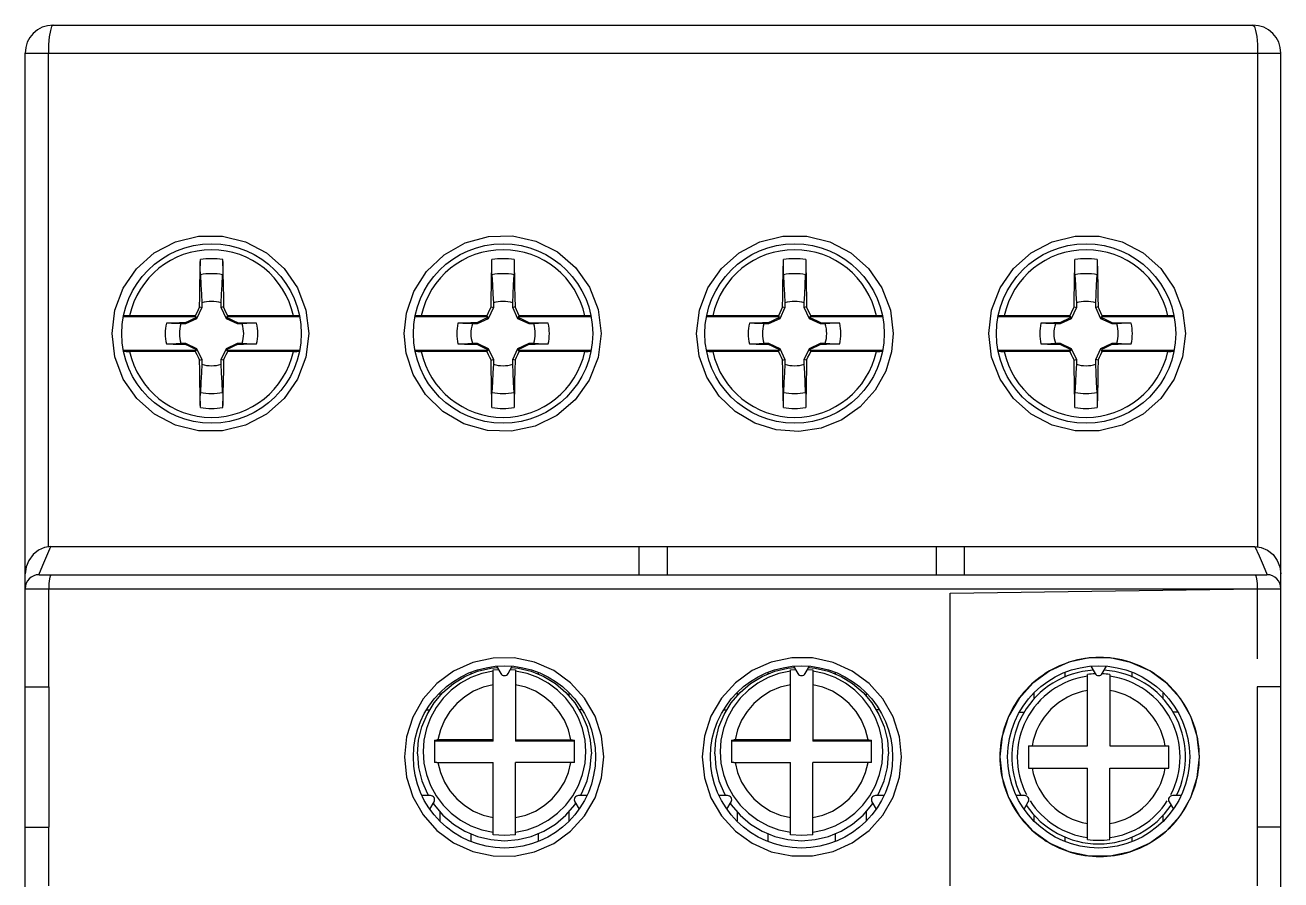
# Model space of a CAD drawing. Header units: millimetres. Extents: x 2268 to 4339, y 1619 to 2163.
# Drawn here: x 2791.78 to 2831.8, y 1672.44 to 1699.68 of the extents above; entities that cross this region are included whole.
import ezdxf

# ---------------------------------------------------------------- set-up
doc = ezdxf.new("R2010")
doc.units = ezdxf.units.MM
doc.layers.add('ALPHA', color=255, linetype='Continuous')

msp = doc.modelspace()

# ---------------------------------------------------------------- linework, layer by layer
at = {"layer": 'ALPHA'}
for p, q in [((2792.67, 1699.677), (2830.906, 1699.677)), ((2791.777, 1698.784), (2831.799, 1698.784)), ((2791.777, 1619.454), (2791.777, 1698.784)), ((2792.518, 1683.048), (2792.518, 1698.784)), ((2831.058, 1698.784), (2831.058, 1683.048)), ((2831.799, 1619.454), (2831.799, 1698.784)), ((2798.073, 1692.21), (2798.088, 1691.37)), ((2807.364, 1692.21), (2807.379, 1691.37)), ((2816.655, 1692.21), (2816.67, 1691.37)), ((2825.946, 1692.21), (2825.961, 1691.37)), ((2797.41, 1690.679), (2797.244, 1690.324)), ((2797.335, 1690.697), (2797.41, 1690.679)), ((2797.41, 1690.828), (2797.41, 1690.679)), ((2798.026, 1690.679), (2798.026, 1690.828)), ((2798.101, 1690.697), (2798.026, 1690.679)), ((2798.192, 1690.324), (2798.026, 1690.679)), ((2806.701, 1690.679), (2806.535, 1690.324)), ((2806.626, 1690.697), (2806.701, 1690.679)), ((2806.701, 1690.828), (2806.701, 1690.679)), ((2807.317, 1690.679), (2807.317, 1690.828)), ((2807.391, 1690.697), (2807.317, 1690.679)), ((2807.483, 1690.324), (2807.317, 1690.679)), ((2815.991, 1690.679), (2815.826, 1690.324)), ((2815.917, 1690.697), (2815.991, 1690.679)), ((2815.991, 1690.828), (2815.991, 1690.679)), ((2816.608, 1690.679), (2816.608, 1690.828)), ((2816.682, 1690.697), (2816.608, 1690.679)), ((2816.773, 1690.324), (2816.608, 1690.679)), ((2825.282, 1690.679), (2825.117, 1690.324)), ((2825.208, 1690.697), (2825.282, 1690.679)), ((2825.282, 1690.828), (2825.282, 1690.679)), ((2825.899, 1690.679), (2825.899, 1690.828)), ((2825.973, 1690.697), (2825.899, 1690.679)), ((2826.064, 1690.324), (2825.899, 1690.679)), ((2797.231, 1690.386), (2794.924, 1690.386)), ((2797.201, 1690.417), (2795.109, 1690.417)), ((2796.889, 1690.158), (2796.74, 1690.158)), ((2796.881, 1690.192), (2796.889, 1690.158)), ((2797.244, 1690.324), (2796.889, 1690.158)), ((2797.201, 1690.417), (2797.231, 1690.386)), ((2797.215, 1690.353), (2797.231, 1690.386)), ((2797.215, 1690.353), (2797.244, 1690.324)), ((2798.22, 1690.353), (2798.192, 1690.324)), ((2798.547, 1690.158), (2798.192, 1690.324)), ((2798.235, 1690.417), (2798.204, 1690.386)), ((2800.511, 1690.386), (2798.204, 1690.386)), ((2798.22, 1690.353), (2798.204, 1690.386)), ((2800.327, 1690.417), (2798.235, 1690.417)), ((2798.555, 1690.192), (2798.547, 1690.158)), ((2798.695, 1690.158), (2798.547, 1690.158)), ((2806.522, 1690.386), (2804.207, 1690.386)), ((2806.492, 1690.417), (2804.4, 1690.417)), ((2806.18, 1690.158), (2806.031, 1690.158)), ((2806.172, 1690.192), (2806.18, 1690.158)), ((2806.535, 1690.324), (2806.18, 1690.158)), ((2806.492, 1690.417), (2806.522, 1690.386)), ((2806.506, 1690.353), (2806.522, 1690.386)), ((2806.506, 1690.353), (2806.535, 1690.324)), ((2807.511, 1690.353), (2807.483, 1690.324)), ((2807.838, 1690.158), (2807.483, 1690.324)), ((2807.526, 1690.417), (2807.495, 1690.386)), ((2809.801, 1690.386), (2807.495, 1690.386)), ((2807.511, 1690.353), (2807.495, 1690.386)), ((2809.618, 1690.417), (2807.526, 1690.417)), ((2807.846, 1690.192), (2807.838, 1690.158)), ((2807.986, 1690.158), (2807.838, 1690.158)), ((2815.813, 1690.386), (2813.506, 1690.386)), ((2815.783, 1690.417), (2813.691, 1690.417)), ((2815.471, 1690.158), (2815.322, 1690.158)), ((2815.463, 1690.192), (2815.471, 1690.158)), ((2815.826, 1690.324), (2815.471, 1690.158)), ((2815.783, 1690.417), (2815.813, 1690.386)), ((2815.797, 1690.353), (2815.813, 1690.386)), ((2815.797, 1690.353), (2815.826, 1690.324)), ((2816.802, 1690.353), (2816.773, 1690.324)), ((2817.128, 1690.158), (2816.773, 1690.324)), ((2816.816, 1690.417), (2816.786, 1690.386)), ((2819.093, 1690.386), (2816.786, 1690.386)), ((2816.802, 1690.353), (2816.786, 1690.386)), ((2818.909, 1690.417), (2816.816, 1690.417)), ((2817.137, 1690.192), (2817.128, 1690.158)), ((2817.277, 1690.158), (2817.128, 1690.158)), ((2825.104, 1690.386), (2822.797, 1690.386)), ((2825.074, 1690.417), (2822.981, 1690.417)), ((2824.762, 1690.158), (2824.613, 1690.158)), ((2824.753, 1690.192), (2824.762, 1690.158)), ((2825.117, 1690.324), (2824.762, 1690.158)), ((2825.074, 1690.417), (2825.104, 1690.386)), ((2825.088, 1690.353), (2825.104, 1690.386)), ((2825.088, 1690.353), (2825.117, 1690.324)), ((2826.093, 1690.353), (2826.064, 1690.324)), ((2826.419, 1690.158), (2826.064, 1690.324)), ((2826.107, 1690.417), (2826.077, 1690.386)), ((2828.384, 1690.386), (2826.077, 1690.386)), ((2826.093, 1690.353), (2826.077, 1690.386)), ((2828.199, 1690.417), (2826.107, 1690.417)), ((2826.427, 1690.192), (2826.419, 1690.158)), ((2826.568, 1690.158), (2826.419, 1690.158)), ((2796.74, 1689.542), (2796.889, 1689.542)), ((2796.881, 1689.508), (2796.889, 1689.542)), ((2796.889, 1689.542), (2797.244, 1689.376)), ((2797.215, 1689.348), (2797.244, 1689.376)), ((2797.215, 1689.348), (2797.231, 1689.314)), ((2797.244, 1689.376), (2797.41, 1689.021)), ((2798.026, 1689.021), (2798.192, 1689.376)), ((2798.192, 1689.376), (2798.547, 1689.542)), ((2798.22, 1689.348), (2798.192, 1689.376)), ((2798.22, 1689.348), (2798.204, 1689.314)), ((2798.547, 1689.542), (2798.695, 1689.542)), ((2798.555, 1689.508), (2798.547, 1689.542)), ((2806.031, 1689.542), (2806.18, 1689.542)), ((2806.172, 1689.508), (2806.18, 1689.542)), ((2806.18, 1689.542), (2806.535, 1689.376)), ((2806.506, 1689.348), (2806.535, 1689.376)), ((2806.506, 1689.348), (2806.522, 1689.314)), ((2806.535, 1689.376), (2806.701, 1689.021)), ((2807.317, 1689.021), (2807.483, 1689.376)), ((2807.483, 1689.376), (2807.838, 1689.542)), ((2807.511, 1689.348), (2807.483, 1689.376)), ((2807.511, 1689.348), (2807.495, 1689.314)), ((2807.838, 1689.542), (2807.986, 1689.542)), ((2807.846, 1689.508), (2807.838, 1689.542)), ((2815.322, 1689.542), (2815.471, 1689.542)), ((2815.463, 1689.508), (2815.471, 1689.542)), ((2815.471, 1689.542), (2815.826, 1689.376)), ((2815.797, 1689.348), (2815.826, 1689.376)), ((2815.797, 1689.348), (2815.813, 1689.314)), ((2815.826, 1689.376), (2815.991, 1689.021)), ((2816.608, 1689.021), (2816.773, 1689.376)), ((2816.773, 1689.376), (2817.128, 1689.542)), ((2816.802, 1689.348), (2816.773, 1689.376)), ((2816.802, 1689.348), (2816.786, 1689.314)), ((2817.128, 1689.542), (2817.277, 1689.542)), ((2817.137, 1689.508), (2817.128, 1689.542)), ((2824.613, 1689.542), (2824.762, 1689.542)), ((2824.753, 1689.508), (2824.762, 1689.542)), ((2824.762, 1689.542), (2825.117, 1689.376)), ((2825.088, 1689.348), (2825.117, 1689.376)), ((2825.088, 1689.348), (2825.104, 1689.314)), ((2825.117, 1689.376), (2825.282, 1689.021)), ((2825.899, 1689.021), (2826.064, 1689.376)), ((2826.064, 1689.376), (2826.419, 1689.542)), ((2826.093, 1689.348), (2826.064, 1689.376)), ((2826.093, 1689.348), (2826.077, 1689.314)), ((2826.419, 1689.542), (2826.568, 1689.542)), ((2826.427, 1689.508), (2826.419, 1689.542)), ((2797.231, 1689.314), (2794.924, 1689.314)), ((2797.201, 1689.284), (2795.109, 1689.284)), ((2797.201, 1689.284), (2797.231, 1689.314)), ((2797.335, 1689.004), (2797.41, 1689.021)), ((2797.41, 1689.021), (2797.41, 1688.873)), ((2798.101, 1689.004), (2798.026, 1689.021)), ((2798.026, 1688.873), (2798.026, 1689.021)), ((2800.511, 1689.314), (2798.204, 1689.314)), ((2798.235, 1689.284), (2798.204, 1689.314)), ((2800.327, 1689.284), (2798.235, 1689.284)), ((2806.522, 1689.314), (2804.204, 1689.314)), ((2806.492, 1689.284), (2804.4, 1689.284)), ((2806.492, 1689.284), (2806.522, 1689.314)), ((2806.626, 1689.004), (2806.701, 1689.021)), ((2806.701, 1689.021), (2806.701, 1688.873)), ((2807.391, 1689.004), (2807.317, 1689.021)), ((2807.317, 1688.873), (2807.317, 1689.021)), ((2809.801, 1689.314), (2807.495, 1689.314)), ((2807.526, 1689.284), (2807.495, 1689.314)), ((2809.618, 1689.284), (2807.526, 1689.284)), ((2815.813, 1689.314), (2813.503, 1689.314)), ((2815.783, 1689.284), (2813.691, 1689.284)), ((2815.783, 1689.284), (2815.813, 1689.314)), ((2815.917, 1689.004), (2815.991, 1689.021)), ((2815.991, 1689.021), (2815.991, 1688.873)), ((2816.682, 1689.004), (2816.608, 1689.021)), ((2816.608, 1688.873), (2816.608, 1689.021)), ((2819.107, 1689.314), (2816.786, 1689.314)), ((2816.816, 1689.284), (2816.786, 1689.314)), ((2818.909, 1689.284), (2816.816, 1689.284)), ((2825.104, 1689.314), (2822.797, 1689.314)), ((2825.074, 1689.284), (2822.981, 1689.284)), ((2825.074, 1689.284), (2825.104, 1689.314)), ((2825.208, 1689.004), (2825.282, 1689.021)), ((2825.282, 1689.021), (2825.282, 1688.873)), ((2825.973, 1689.004), (2825.899, 1689.021)), ((2825.899, 1688.873), (2825.899, 1689.021)), ((2828.384, 1689.314), (2826.077, 1689.314)), ((2826.107, 1689.284), (2826.077, 1689.314)), ((2828.199, 1689.284), (2826.107, 1689.284)), ((2797.363, 1687.49), (2797.347, 1688.33)), ((2806.653, 1687.49), (2806.638, 1688.33)), ((2815.944, 1687.49), (2815.929, 1688.33)), ((2825.235, 1687.49), (2825.22, 1688.33)), ((2792.474, 1682.764), (2792.602, 1683.061)), ((2792.602, 1683.061), (2830.974, 1683.061)), ((2811.341, 1683.061), (2811.341, 1682.167)), ((2812.235, 1683.061), (2812.235, 1682.167)), ((2820.811, 1683.061), (2820.811, 1682.167)), ((2821.704, 1683.061), (2821.704, 1682.167)), ((2792.224, 1682.167), (2831.353, 1682.167)), ((2791.777, 1681.721), (2831.799, 1681.721)), ((2792.533, 1678.594), (2792.533, 1681.721)), ((2821.258, 1681.578), (2831.043, 1681.721)), ((2821.258, 1672.251), (2821.258, 1681.578)), ((2831.043, 1681.721), (2831.043, 1679.487)), ((2805.981, 1679.045), (2805.981, 1679.003)), ((2806.696, 1679.134), (2806.864, 1679.145)), ((2806.696, 1676.864), (2806.696, 1679.134)), ((2806.802, 1679.253), (2806.937, 1679.018)), ((2807.169, 1679.018), (2807.305, 1679.253)), ((2807.243, 1679.145), (2807.411, 1679.134)), ((2807.411, 1679.134), (2807.411, 1676.864)), ((2808.125, 1679.044), (2808.125, 1679.003)), ((2815.451, 1679.044), (2815.451, 1679.003)), ((2816.166, 1679.134), (2816.334, 1679.145)), ((2816.166, 1676.864), (2816.166, 1679.134)), ((2816.271, 1679.253), (2816.407, 1679.018)), ((2816.639, 1679.018), (2816.775, 1679.253)), ((2816.712, 1679.145), (2816.88, 1679.134)), ((2816.88, 1679.134), (2816.88, 1676.864)), ((2817.595, 1679.044), (2817.595, 1679.003)), ((2824.92, 1678.905), (2824.92, 1679.044)), ((2825.635, 1676.718), (2825.635, 1678.989)), ((2825.741, 1679.253), (2825.876, 1679.018)), ((2826.108, 1679.018), (2826.244, 1679.253)), ((2826.35, 1678.989), (2826.35, 1676.718)), ((2827.064, 1678.905), (2827.064, 1679.044)), ((2791.777, 1678.594), (2792.533, 1678.594)), ((2792.533, 1678.594), (2792.533, 1674.127)), ((2831.043, 1678.594), (2831.043, 1674.127)), ((2831.799, 1678.594), (2831.043, 1678.594)), ((2804.999, 1678.396), (2804.999, 1678.305)), ((2809.108, 1678.393), (2809.108, 1678.305)), ((2814.468, 1678.393), (2814.468, 1678.305)), ((2818.578, 1678.395), (2818.578, 1678.305)), ((2823.938, 1678.206), (2823.938, 1678.394)), ((2828.047, 1678.206), (2828.047, 1678.394)), ((2804.584, 1677.86), (2804.674, 1677.861)), ((2809.522, 1677.86), (2809.432, 1677.861)), ((2814.055, 1677.86), (2814.144, 1677.861)), ((2818.992, 1677.86), (2818.902, 1677.861)), ((2823.483, 1677.79), (2823.63, 1677.79)), ((2828.501, 1677.79), (2828.355, 1677.79)), ((2804.82, 1676.901), (2804.82, 1676.187)), ((2806.696, 1676.864), (2804.82, 1676.864)), ((2806.696, 1676.902), (2804.896, 1676.902)), ((2809.287, 1676.864), (2807.411, 1676.864)), ((2809.287, 1676.187), (2809.287, 1676.901)), ((2814.29, 1676.901), (2814.29, 1676.187)), ((2816.166, 1676.864), (2814.29, 1676.864)), ((2816.166, 1676.902), (2814.365, 1676.902)), ((2818.756, 1676.864), (2816.88, 1676.864)), ((2818.756, 1676.187), (2818.756, 1676.901)), ((2823.759, 1676.718), (2825.635, 1676.718)), ((2823.759, 1676.718), (2823.759, 1676.003)), ((2826.35, 1676.718), (2828.226, 1676.718)), ((2828.226, 1676.003), (2828.226, 1676.718)), ((2804.896, 1676.187), (2806.696, 1676.187)), ((2806.696, 1673.881), (2806.696, 1676.187)), ((2807.411, 1673.881), (2807.411, 1676.187)), ((2814.365, 1676.187), (2816.166, 1676.187)), ((2816.166, 1673.881), (2816.166, 1676.187)), ((2816.88, 1673.881), (2816.88, 1676.187)), ((2823.759, 1676.003), (2825.635, 1676.003)), ((2825.635, 1673.733), (2825.635, 1676.003)), ((2826.35, 1676.003), (2828.226, 1676.003)), ((2826.35, 1673.733), (2826.35, 1676.003)), ((2804.694, 1675.132), (2804.423, 1675.132)), ((2804.674, 1674.697), (2804.81, 1674.931)), ((2809.297, 1674.931), (2809.433, 1674.697)), ((2809.684, 1675.132), (2809.413, 1675.132)), ((2814.163, 1675.132), (2813.892, 1675.132)), ((2814.144, 1674.697), (2814.279, 1674.931)), ((2818.767, 1674.931), (2818.902, 1674.697)), ((2819.154, 1675.132), (2818.883, 1675.132)), ((2823.633, 1675.132), (2823.362, 1675.132)), ((2823.613, 1674.697), (2823.749, 1674.931)), ((2828.236, 1674.931), (2828.372, 1674.697)), ((2828.623, 1675.132), (2828.352, 1675.132)), ((2804.999, 1674.616), (2804.999, 1674.326)), ((2809.108, 1674.616), (2809.108, 1674.328)), ((2814.468, 1674.616), (2814.468, 1674.328)), ((2818.578, 1674.616), (2818.578, 1674.326)), ((2791.777, 1674.127), (2792.533, 1674.127)), ((2792.533, 1672.251), (2792.533, 1674.127)), ((2823.938, 1674.327), (2823.938, 1674.515)), ((2828.047, 1674.327), (2828.047, 1674.515)), ((2831.043, 1674.127), (2831.043, 1673.234)), ((2831.799, 1674.127), (2831.043, 1674.127)), ((2805.981, 1673.918), (2805.981, 1673.677)), ((2808.125, 1673.918), (2808.125, 1673.678)), ((2815.451, 1673.918), (2815.451, 1673.677)), ((2817.595, 1673.918), (2817.595, 1673.677)), ((2824.92, 1673.677), (2824.92, 1673.816)), ((2827.064, 1673.677), (2827.064, 1673.816)), ((2831.043, 1673.234), (2831.043, 1672.251))]:
    msp.add_line(p, q, dxfattribs=at)
for points in [[(2792.67, 1699.677), (2792.623, 1699.633), (2792.581, 1699.506), (2792.547, 1699.309), (2792.526, 1699.06), (2792.518, 1698.784)], [(2830.906, 1699.677), (2830.953, 1699.634), (2830.995, 1699.508), (2831.029, 1699.31), (2831.051, 1699.06), (2831.058, 1698.784)], [(2794.55, 1689.85), (2794.64, 1690.595), (2794.906, 1691.298), (2795.332, 1691.917), (2795.895, 1692.417), (2796.565, 1692.771), (2797.302, 1692.954), (2798.063, 1692.954), (2798.799, 1692.773), (2799.468, 1692.422), (2800.031, 1691.923), (2800.459, 1691.304), (2800.727, 1690.599), (2800.819, 1689.85)], [(2803.863, 1689.85), (2803.932, 1690.501), (2804.165, 1691.188), (2804.572, 1691.83), (2805.13, 1692.361), (2805.8, 1692.74), (2806.544, 1692.944), (2807.311, 1692.961), (2808.057, 1692.793), (2808.74, 1692.449), (2809.319, 1691.951), (2809.76, 1691.327), (2810.037, 1690.612), (2810.132, 1689.85)], [(2813.176, 1689.85), (2813.268, 1690.6), (2813.537, 1691.306), (2813.966, 1691.925), (2814.53, 1692.423), (2815.197, 1692.773), (2815.931, 1692.954), (2816.688, 1692.954), (2817.423, 1692.773), (2818.091, 1692.423), (2818.655, 1691.925), (2819.084, 1691.306), (2819.353, 1690.6), (2819.444, 1689.85)], [(2822.489, 1689.85), (2822.58, 1690.598), (2822.848, 1691.303), (2823.276, 1691.922), (2823.839, 1692.421), (2824.507, 1692.772), (2825.243, 1692.954), (2826.003, 1692.954), (2826.741, 1692.771), (2827.41, 1692.419), (2827.974, 1691.918), (2828.401, 1691.299), (2828.667, 1690.595), (2828.757, 1689.85)], [(2797.335, 1690.697), (2797.341, 1691.016), (2797.347, 1691.372), (2797.362, 1692.21)], [(2797.364, 1691.724), (2797.362, 1691.789), (2797.36, 1691.875), (2797.36, 1691.977), (2797.361, 1692.091), (2797.362, 1692.21)], [(2798.073, 1692.21), (2798.075, 1692.091), (2798.076, 1691.977), (2798.075, 1691.875), (2798.074, 1691.789), (2798.072, 1691.724)], [(2806.626, 1690.697), (2806.632, 1691.016), (2806.638, 1691.372), (2806.653, 1692.21)], [(2806.655, 1691.724), (2806.653, 1691.789), (2806.651, 1691.875), (2806.651, 1691.977), (2806.652, 1692.091), (2806.653, 1692.21)], [(2807.364, 1692.21), (2807.366, 1692.091), (2807.367, 1691.977), (2807.366, 1691.875), (2807.365, 1691.789), (2807.363, 1691.724)], [(2815.917, 1690.697), (2815.923, 1691.016), (2815.929, 1691.372), (2815.944, 1692.21)], [(2815.946, 1691.724), (2815.943, 1691.789), (2815.942, 1691.875), (2815.942, 1691.977), (2815.942, 1692.091), (2815.944, 1692.21)], [(2816.655, 1692.21), (2816.657, 1692.091), (2816.657, 1691.977), (2816.657, 1691.875), (2816.656, 1691.789), (2816.653, 1691.724)], [(2825.208, 1690.697), (2825.213, 1691.016), (2825.22, 1691.372), (2825.235, 1692.21)], [(2825.237, 1691.724), (2825.234, 1691.789), (2825.233, 1691.875), (2825.233, 1691.977), (2825.233, 1692.091), (2825.235, 1692.21)], [(2825.946, 1692.21), (2825.947, 1692.091), (2825.948, 1691.977), (2825.948, 1691.875), (2825.947, 1691.789), (2825.944, 1691.724)], [(2797.364, 1691.724), (2797.38, 1691.405), (2797.396, 1691.107), (2797.41, 1690.828)], [(2798.026, 1690.828), (2798.04, 1691.104), (2798.055, 1691.402), (2798.072, 1691.724)], [(2798.088, 1691.37), (2798.095, 1691.015), (2798.101, 1690.697)], [(2806.655, 1691.724), (2806.671, 1691.405), (2806.686, 1691.107), (2806.701, 1690.828)], [(2807.317, 1690.828), (2807.331, 1691.104), (2807.346, 1691.402), (2807.363, 1691.724)], [(2807.379, 1691.37), (2807.386, 1691.015), (2807.391, 1690.697)], [(2815.946, 1691.724), (2815.962, 1691.405), (2815.977, 1691.107), (2815.991, 1690.828)], [(2816.608, 1690.828), (2816.622, 1691.104), (2816.637, 1691.402), (2816.653, 1691.724)], [(2816.67, 1691.37), (2816.677, 1691.015), (2816.682, 1690.697)], [(2825.237, 1691.724), (2825.253, 1691.405), (2825.268, 1691.107), (2825.282, 1690.828)], [(2825.899, 1690.828), (2825.913, 1691.104), (2825.928, 1691.402), (2825.944, 1691.724)], [(2825.961, 1691.37), (2825.967, 1691.015), (2825.973, 1690.697)], [(2797.335, 1690.697), (2797.291, 1690.605), (2797.247, 1690.512), (2797.201, 1690.417)], [(2798.235, 1690.417), (2798.189, 1690.512), (2798.145, 1690.605), (2798.101, 1690.697)], [(2806.626, 1690.697), (2806.582, 1690.605), (2806.538, 1690.512), (2806.492, 1690.417)], [(2807.526, 1690.417), (2807.48, 1690.512), (2807.436, 1690.605), (2807.391, 1690.697)], [(2815.917, 1690.697), (2815.873, 1690.605), (2815.828, 1690.512), (2815.783, 1690.417)], [(2816.816, 1690.417), (2816.771, 1690.512), (2816.727, 1690.605), (2816.682, 1690.697)], [(2825.208, 1690.697), (2825.163, 1690.605), (2825.119, 1690.512), (2825.074, 1690.417)], [(2826.107, 1690.417), (2826.062, 1690.512), (2826.017, 1690.605), (2825.973, 1690.697)], [(2795.109, 1690.417), (2795.001, 1690.416), (2794.928, 1690.415)], [(2796.881, 1690.192), (2796.694, 1690.189), (2796.28, 1690.182)], [(2796.74, 1690.158), (2796.439, 1690.174), (2796.28, 1690.182)], [(2797.215, 1690.353), (2797.1, 1690.298), (2796.991, 1690.245), (2796.881, 1690.192)], [(2798.555, 1690.192), (2798.445, 1690.245), (2798.335, 1690.298), (2798.22, 1690.353)], [(2799.156, 1690.182), (2798.942, 1690.186), (2798.555, 1690.192)], [(2799.156, 1690.182), (2798.844, 1690.166), (2798.695, 1690.158)], [(2800.508, 1690.415), (2800.434, 1690.416), (2800.327, 1690.417)], [(2804.4, 1690.417), (2804.292, 1690.416), (2804.21, 1690.415)], [(2806.172, 1690.192), (2805.985, 1690.189), (2805.571, 1690.182)], [(2806.031, 1690.158), (2805.73, 1690.174), (2805.571, 1690.182)], [(2806.506, 1690.353), (2806.391, 1690.298), (2806.282, 1690.245), (2806.172, 1690.192)], [(2807.846, 1690.192), (2807.736, 1690.245), (2807.626, 1690.298), (2807.511, 1690.353)], [(2808.447, 1690.182), (2808.233, 1690.186), (2807.846, 1690.192)], [(2808.447, 1690.182), (2808.135, 1690.166), (2807.986, 1690.158)], [(2809.797, 1690.415), (2809.725, 1690.416), (2809.618, 1690.417)], [(2813.691, 1690.417), (2813.583, 1690.416), (2813.51, 1690.415)], [(2815.463, 1690.192), (2815.276, 1690.189), (2814.862, 1690.182)], [(2815.322, 1690.158), (2815.021, 1690.174), (2814.862, 1690.182)], [(2815.797, 1690.353), (2815.682, 1690.298), (2815.573, 1690.245), (2815.463, 1690.192)], [(2817.137, 1690.192), (2817.027, 1690.245), (2816.917, 1690.298), (2816.802, 1690.353)], [(2817.738, 1690.182), (2817.524, 1690.186), (2817.137, 1690.192)], [(2817.738, 1690.182), (2817.425, 1690.166), (2817.277, 1690.158)], [(2819.089, 1690.415), (2819.016, 1690.416), (2818.909, 1690.417)], [(2822.981, 1690.417), (2822.874, 1690.416), (2822.801, 1690.415)], [(2824.753, 1690.192), (2824.567, 1690.189), (2824.152, 1690.182)], [(2824.613, 1690.158), (2824.312, 1690.174), (2824.152, 1690.182)], [(2825.088, 1690.353), (2824.973, 1690.298), (2824.863, 1690.245), (2824.753, 1690.192)], [(2826.427, 1690.192), (2826.317, 1690.245), (2826.208, 1690.298), (2826.093, 1690.353)], [(2827.028, 1690.182), (2826.815, 1690.186), (2826.427, 1690.192)], [(2827.028, 1690.182), (2826.716, 1690.166), (2826.568, 1690.158)], [(2828.381, 1690.415), (2828.307, 1690.416), (2828.199, 1690.417)], [(2800.819, 1689.85), (2800.728, 1689.102), (2800.46, 1688.397), (2800.032, 1687.779), (2799.469, 1687.28), (2798.801, 1686.929), (2798.065, 1686.747), (2797.304, 1686.747), (2796.567, 1686.929), (2795.897, 1687.282), (2795.334, 1687.782), (2794.907, 1688.402), (2794.641, 1689.105), (2794.55, 1689.85)], [(2810.132, 1689.85), (2810.036, 1689.085), (2809.756, 1688.366), (2809.31, 1687.74), (2808.725, 1687.241), (2808.035, 1686.9), (2807.282, 1686.736), (2806.51, 1686.762), (2805.763, 1686.976), (2805.095, 1687.365), (2804.542, 1687.907), (2804.146, 1688.551), (2803.926, 1689.226), (2803.863, 1689.85)], [(2819.444, 1689.85), (2819.39, 1689.271), (2819.205, 1688.651), (2818.869, 1688.045), (2818.395, 1687.515), (2817.811, 1687.105), (2817.143, 1686.836), (2816.432, 1686.726), (2815.715, 1686.78), (2815.03, 1686.996), (2814.412, 1687.362), (2813.895, 1687.857), (2813.504, 1688.458), (2813.259, 1689.135), (2813.176, 1689.85)], [(2828.757, 1689.85), (2828.667, 1689.106), (2828.401, 1688.402), (2827.975, 1687.783), (2827.412, 1687.283), (2826.743, 1686.93), (2826.006, 1686.747), (2825.245, 1686.746), (2824.509, 1686.928), (2823.84, 1687.279), (2823.277, 1687.777), (2822.849, 1688.396), (2822.58, 1689.101), (2822.489, 1689.85)], [(2796.28, 1689.519), (2796.592, 1689.535), (2796.74, 1689.542)], [(2796.28, 1689.519), (2796.494, 1689.515), (2796.881, 1689.508)], [(2796.881, 1689.508), (2796.991, 1689.455), (2797.1, 1689.403), (2797.215, 1689.348)], [(2798.22, 1689.348), (2798.335, 1689.403), (2798.445, 1689.455), (2798.555, 1689.508)], [(2798.555, 1689.508), (2798.742, 1689.511), (2799.156, 1689.519)], [(2798.695, 1689.542), (2798.997, 1689.527), (2799.156, 1689.519)], [(2805.571, 1689.519), (2805.883, 1689.535), (2806.031, 1689.542)], [(2805.571, 1689.519), (2805.785, 1689.515), (2806.172, 1689.508)], [(2806.172, 1689.508), (2806.282, 1689.455), (2806.391, 1689.403), (2806.506, 1689.348)], [(2807.511, 1689.348), (2807.626, 1689.403), (2807.736, 1689.455), (2807.846, 1689.508)], [(2807.846, 1689.508), (2808.032, 1689.511), (2808.447, 1689.519)], [(2807.986, 1689.542), (2808.288, 1689.527), (2808.447, 1689.519)], [(2814.862, 1689.519), (2815.174, 1689.535), (2815.322, 1689.542)], [(2814.862, 1689.519), (2815.075, 1689.515), (2815.463, 1689.508)], [(2815.463, 1689.508), (2815.573, 1689.455), (2815.682, 1689.403), (2815.797, 1689.348)], [(2816.802, 1689.348), (2816.917, 1689.403), (2817.027, 1689.455), (2817.137, 1689.508)], [(2817.137, 1689.508), (2817.323, 1689.511), (2817.738, 1689.519)], [(2817.277, 1689.542), (2817.578, 1689.527), (2817.738, 1689.519)], [(2824.152, 1689.519), (2824.465, 1689.535), (2824.613, 1689.542)], [(2824.152, 1689.519), (2824.366, 1689.515), (2824.753, 1689.508)], [(2824.753, 1689.508), (2824.863, 1689.455), (2824.973, 1689.403), (2825.088, 1689.348)], [(2826.093, 1689.348), (2826.208, 1689.403), (2826.317, 1689.455), (2826.427, 1689.508)], [(2826.427, 1689.508), (2826.614, 1689.511), (2827.028, 1689.519)], [(2826.568, 1689.542), (2826.869, 1689.527), (2827.028, 1689.519)], [(2794.928, 1689.285), (2795.001, 1689.284), (2795.109, 1689.284)], [(2797.201, 1689.284), (2797.247, 1689.188), (2797.291, 1689.096), (2797.335, 1689.004)], [(2797.347, 1688.33), (2797.341, 1688.686), (2797.335, 1689.004)], [(2798.101, 1689.004), (2798.095, 1688.684), (2798.088, 1688.329), (2798.073, 1687.49)], [(2798.101, 1689.004), (2798.145, 1689.096), (2798.189, 1689.188), (2798.235, 1689.284)], [(2800.327, 1689.284), (2800.434, 1689.284), (2800.508, 1689.285)], [(2804.207, 1689.285), (2804.292, 1689.284), (2804.4, 1689.284)], [(2806.492, 1689.284), (2806.538, 1689.188), (2806.582, 1689.096), (2806.626, 1689.004)], [(2806.638, 1688.33), (2806.632, 1688.686), (2806.626, 1689.004)], [(2807.391, 1689.004), (2807.386, 1688.684), (2807.379, 1688.329), (2807.364, 1687.49)], [(2807.391, 1689.004), (2807.436, 1689.096), (2807.48, 1689.188), (2807.526, 1689.284)], [(2809.618, 1689.284), (2809.725, 1689.284), (2809.797, 1689.285)], [(2813.507, 1689.285), (2813.583, 1689.284), (2813.691, 1689.284)], [(2815.783, 1689.284), (2815.828, 1689.188), (2815.873, 1689.096), (2815.917, 1689.004)], [(2815.929, 1688.33), (2815.923, 1688.686), (2815.917, 1689.004)], [(2816.682, 1689.004), (2816.677, 1688.684), (2816.67, 1688.329), (2816.655, 1687.49)], [(2816.682, 1689.004), (2816.727, 1689.096), (2816.771, 1689.188), (2816.816, 1689.284)], [(2818.909, 1689.284), (2819.016, 1689.284), (2819.098, 1689.285)], [(2822.801, 1689.285), (2822.874, 1689.284), (2822.981, 1689.284)], [(2825.074, 1689.284), (2825.119, 1689.188), (2825.163, 1689.096), (2825.208, 1689.004)], [(2825.22, 1688.33), (2825.213, 1688.686), (2825.208, 1689.004)], [(2825.973, 1689.004), (2825.967, 1688.684), (2825.961, 1688.329), (2825.946, 1687.49)], [(2825.973, 1689.004), (2826.017, 1689.096), (2826.062, 1689.188), (2826.107, 1689.284)], [(2828.199, 1689.284), (2828.307, 1689.284), (2828.381, 1689.285)], [(2797.41, 1688.873), (2797.396, 1688.596), (2797.381, 1688.298), (2797.364, 1687.977)], [(2798.072, 1687.977), (2798.055, 1688.296), (2798.04, 1688.594), (2798.026, 1688.873)], [(2806.701, 1688.873), (2806.687, 1688.596), (2806.671, 1688.298), (2806.655, 1687.977)], [(2807.363, 1687.977), (2807.346, 1688.296), (2807.331, 1688.594), (2807.317, 1688.873)], [(2815.991, 1688.873), (2815.977, 1688.596), (2815.962, 1688.298), (2815.946, 1687.977)], [(2816.653, 1687.977), (2816.637, 1688.296), (2816.622, 1688.594), (2816.608, 1688.873)], [(2825.282, 1688.873), (2825.268, 1688.596), (2825.253, 1688.298), (2825.237, 1687.977)], [(2825.944, 1687.977), (2825.928, 1688.296), (2825.913, 1688.594), (2825.899, 1688.873)], [(2797.363, 1687.49), (2797.361, 1687.609), (2797.36, 1687.723), (2797.36, 1687.825), (2797.362, 1687.911), (2797.364, 1687.977)], [(2798.072, 1687.977), (2798.074, 1687.911), (2798.075, 1687.825), (2798.076, 1687.723), (2798.075, 1687.609), (2798.073, 1687.49)], [(2806.653, 1687.49), (2806.652, 1687.609), (2806.651, 1687.723), (2806.651, 1687.825), (2806.653, 1687.911), (2806.655, 1687.977)], [(2807.363, 1687.977), (2807.365, 1687.911), (2807.366, 1687.825), (2807.367, 1687.723), (2807.366, 1687.609), (2807.364, 1687.49)], [(2815.944, 1687.49), (2815.943, 1687.609), (2815.942, 1687.723), (2815.942, 1687.825), (2815.943, 1687.911), (2815.946, 1687.977)], [(2816.653, 1687.977), (2816.656, 1687.911), (2816.657, 1687.825), (2816.657, 1687.723), (2816.657, 1687.609), (2816.655, 1687.49)], [(2825.235, 1687.49), (2825.233, 1687.609), (2825.233, 1687.723), (2825.233, 1687.825), (2825.234, 1687.911), (2825.237, 1687.977)], [(2825.944, 1687.977), (2825.947, 1687.911), (2825.948, 1687.825), (2825.948, 1687.723), (2825.948, 1687.609), (2825.946, 1687.49)], [(2792.602, 1683.061), (2792.4, 1683.033), (2792.203, 1682.948), (2792.029, 1682.809), (2791.892, 1682.625), (2791.806, 1682.413), (2791.777, 1682.191)], [(2830.974, 1683.061), (2831.103, 1682.764), (2831.232, 1682.467), (2831.361, 1682.167)], [(2830.974, 1683.061), (2831.176, 1683.033), (2831.373, 1682.948), (2831.548, 1682.809), (2831.684, 1682.625), (2831.77, 1682.413), (2831.799, 1682.191)], [(2792.215, 1682.167), (2792.345, 1682.467), (2792.474, 1682.764)], [(2792.602, 1682.167), (2792.576, 1682.133), (2792.553, 1682.037), (2792.538, 1681.892), (2792.533, 1681.721)], [(2830.974, 1682.167), (2831.001, 1682.133), (2831.023, 1682.037), (2831.038, 1681.892), (2831.043, 1681.721)], [(2810.221, 1676.361), (2810.151, 1677.025), (2809.943, 1677.659), (2809.608, 1678.234), (2809.162, 1678.725), (2808.623, 1679.112), (2808.015, 1679.38), (2807.364, 1679.516), (2806.698, 1679.513), (2806.045, 1679.371), (2805.435, 1679.096), (2804.9, 1678.702), (2804.461, 1678.209), (2804.132, 1677.633), (2803.93, 1676.999), (2803.865, 1676.361)], [(2819.711, 1676.361), (2819.645, 1677.005), (2819.442, 1677.638), (2819.113, 1678.212), (2818.673, 1678.705), (2818.138, 1679.098), (2817.527, 1679.373), (2816.874, 1679.514), (2816.208, 1679.515), (2815.558, 1679.379), (2814.951, 1679.111), (2814.413, 1678.723), (2813.967, 1678.232), (2813.633, 1677.658), (2813.425, 1677.025), (2813.355, 1676.361)], [(2829.201, 1676.361), (2829.199, 1676.477), (2829.193, 1676.593), (2829.182, 1676.708), (2829.167, 1676.823), (2829.148, 1676.938), (2829.124, 1677.053), (2829.096, 1677.167), (2829.064, 1677.282), (2829.027, 1677.396), (2828.985, 1677.508), (2828.94, 1677.62), (2828.89, 1677.729), (2828.836, 1677.836), (2828.778, 1677.941), (2828.716, 1678.044), (2828.651, 1678.143), (2828.583, 1678.24), (2828.511, 1678.334), (2828.437, 1678.424), (2828.359, 1678.511), (2828.278, 1678.596), (2828.194, 1678.677), (2828.107, 1678.755), (2828.017, 1678.83), (2827.923, 1678.902), (2827.827, 1678.972), (2827.727, 1679.038), (2827.624, 1679.1), (2827.519, 1679.159), (2827.411, 1679.213), (2827.301, 1679.264), (2827.189, 1679.311), (2827.076, 1679.353), (2826.961, 1679.391), (2826.845, 1679.424), (2826.728, 1679.453), (2826.612, 1679.477), (2826.494, 1679.497), (2826.377, 1679.512), (2826.259, 1679.523), (2826.141, 1679.53), (2826.024, 1679.532), (2825.906, 1679.53), (2825.788, 1679.523), (2825.67, 1679.513), (2825.553, 1679.497), (2825.436, 1679.478), (2825.319, 1679.453), (2825.203, 1679.424), (2825.087, 1679.391), (2824.972, 1679.353), (2824.858, 1679.311), (2824.746, 1679.265), (2824.636, 1679.214), (2824.529, 1679.159), (2824.423, 1679.101), (2824.32, 1679.038), (2824.22, 1678.972), (2824.123, 1678.903), (2824.029, 1678.83), (2823.939, 1678.755), (2823.852, 1678.677), (2823.768, 1678.596), (2823.687, 1678.511), (2823.609, 1678.424), (2823.535, 1678.334), (2823.463, 1678.24), (2823.395, 1678.144), (2823.33, 1678.044), (2823.268, 1677.942), (2823.21, 1677.837), (2823.156, 1677.73), (2823.107, 1677.621), (2823.061, 1677.51), (2823.02, 1677.397), (2822.982, 1677.283), (2822.95, 1677.169), (2822.922, 1677.054), (2822.898, 1676.939), (2822.879, 1676.824), (2822.864, 1676.709), (2822.853, 1676.593), (2822.847, 1676.477), (2822.845, 1676.361)], [(2829.201, 1676.361), (2829.132, 1677.019), (2828.927, 1677.649), (2828.596, 1678.222), (2828.154, 1678.714), (2827.618, 1679.104), (2827.01, 1679.375), (2826.358, 1679.514), (2825.69, 1679.515), (2825.038, 1679.376), (2824.432, 1679.106), (2823.896, 1678.717), (2823.453, 1678.227), (2823.121, 1677.654), (2822.915, 1677.022), (2822.845, 1676.361)], [(2804.284, 1676.46), (2804.318, 1676.893), (2804.42, 1677.316), (2804.586, 1677.717), (2804.813, 1678.087), (2805.095, 1678.417), (2805.426, 1678.699), (2805.796, 1678.926), (2806.198, 1679.093), (2806.62, 1679.194), (2806.827, 1679.21)], [(2806.696, 1679.098), (2806.333, 1679.021), (2805.984, 1678.892), (2805.658, 1678.716), (2805.36, 1678.494), (2805.097, 1678.232), (2804.874, 1677.936), (2804.695, 1677.61), (2804.565, 1677.263), (2804.486, 1676.9), (2804.459, 1676.53)], [(2807.28, 1679.21), (2807.487, 1679.194), (2807.909, 1679.093), (2808.311, 1678.926), (2808.681, 1678.699), (2809.012, 1678.417), (2809.294, 1678.087), (2809.521, 1677.717), (2809.687, 1677.316), (2809.789, 1676.893), (2809.823, 1676.46)], [(2809.647, 1676.53), (2809.621, 1676.9), (2809.542, 1677.263), (2809.412, 1677.61), (2809.233, 1677.936), (2809.01, 1678.232), (2808.747, 1678.494), (2808.449, 1678.716), (2808.122, 1678.892), (2807.774, 1679.021), (2807.411, 1679.098)], [(2813.754, 1676.46), (2813.788, 1676.893), (2813.889, 1677.316), (2814.055, 1677.717), (2814.282, 1678.087), (2814.565, 1678.417), (2814.895, 1678.699), (2815.266, 1678.926), (2815.667, 1679.093), (2816.09, 1679.194), (2816.296, 1679.21)], [(2816.166, 1679.098), (2815.802, 1679.021), (2815.454, 1678.892), (2815.127, 1678.716), (2814.83, 1678.494), (2814.566, 1678.232), (2814.343, 1677.936), (2814.165, 1677.61), (2814.035, 1677.263), (2813.955, 1676.9), (2813.929, 1676.53)], [(2816.75, 1679.21), (2816.956, 1679.194), (2817.379, 1679.093), (2817.78, 1678.926), (2818.151, 1678.699), (2818.481, 1678.417), (2818.763, 1678.087), (2818.99, 1677.717), (2819.157, 1677.316), (2819.258, 1676.893), (2819.292, 1676.46)], [(2819.117, 1676.53), (2819.09, 1676.9), (2819.011, 1677.263), (2818.881, 1677.61), (2818.703, 1677.936), (2818.48, 1678.232), (2818.216, 1678.494), (2817.918, 1678.716), (2817.592, 1678.892), (2817.243, 1679.021), (2816.88, 1679.098)], [(2806.696, 1678.662), (2806.374, 1678.582), (2806.068, 1678.453), (2805.786, 1678.279), (2805.534, 1678.063), (2805.318, 1677.811), (2805.143, 1677.529), (2805.015, 1677.223), (2804.934, 1676.902)], [(2809.173, 1676.902), (2809.092, 1677.223), (2808.963, 1677.529), (2808.789, 1677.811), (2808.573, 1678.063), (2808.321, 1678.279), (2808.039, 1678.453), (2807.733, 1678.582), (2807.411, 1678.662)], [(2816.166, 1678.662), (2815.844, 1678.582), (2815.538, 1678.453), (2815.255, 1678.279), (2815.003, 1678.063), (2814.787, 1677.811), (2814.613, 1677.529), (2814.484, 1677.223), (2814.404, 1676.902)], [(2818.642, 1676.902), (2818.562, 1677.223), (2818.433, 1677.529), (2818.258, 1677.811), (2818.043, 1678.063), (2817.79, 1678.279), (2817.508, 1678.453), (2817.202, 1678.582), (2816.88, 1678.662)], [(2804.459, 1676.53), (2804.486, 1676.16), (2804.565, 1675.798), (2804.695, 1675.45), (2804.874, 1675.125), (2805.097, 1674.828), (2805.36, 1674.566), (2805.658, 1674.345), (2805.984, 1674.168), (2806.333, 1674.04), (2806.696, 1673.963)], [(2804.82, 1676.901), (2804.858, 1676.901), (2804.896, 1676.902)], [(2807.411, 1676.902), (2809.211, 1676.902), (2809.249, 1676.901), (2809.287, 1676.901)], [(2807.411, 1673.963), (2807.774, 1674.04), (2808.122, 1674.168), (2808.449, 1674.345), (2808.747, 1674.566), (2809.01, 1674.828), (2809.233, 1675.125), (2809.412, 1675.45), (2809.542, 1675.798), (2809.621, 1676.16), (2809.647, 1676.53)], [(2813.929, 1676.53), (2813.955, 1676.16), (2814.035, 1675.798), (2814.165, 1675.45), (2814.343, 1675.125), (2814.566, 1674.828), (2814.83, 1674.566), (2815.127, 1674.345), (2815.454, 1674.168), (2815.802, 1674.04), (2816.166, 1673.963)], [(2814.29, 1676.901), (2814.327, 1676.901), (2814.365, 1676.902)], [(2816.88, 1676.902), (2818.681, 1676.902), (2818.719, 1676.901), (2818.756, 1676.901)], [(2816.88, 1673.963), (2817.243, 1674.04), (2817.592, 1674.168), (2817.918, 1674.345), (2818.216, 1674.566), (2818.48, 1674.828), (2818.703, 1675.125), (2818.881, 1675.45), (2819.011, 1675.798), (2819.09, 1676.16), (2819.117, 1676.53)], [(2803.865, 1676.361), (2803.93, 1675.721), (2804.132, 1675.088), (2804.461, 1674.512), (2804.9, 1674.019), (2805.435, 1673.625), (2806.045, 1673.35), (2806.699, 1673.208), (2807.365, 1673.205), (2808.015, 1673.341), (2808.623, 1673.609), (2809.162, 1673.997), (2809.608, 1674.488), (2809.943, 1675.062), (2810.151, 1675.696), (2810.221, 1676.361)], [(2804.284, 1676.46), (2804.318, 1676.027), (2804.42, 1675.605), (2804.586, 1675.204), (2804.63, 1675.132)], [(2804.896, 1676.187), (2804.858, 1676.187), (2804.82, 1676.187)], [(2804.934, 1676.187), (2805.015, 1675.866), (2805.143, 1675.56), (2805.318, 1675.278), (2805.534, 1675.026), (2805.786, 1674.81), (2806.068, 1674.636), (2806.374, 1674.507), (2806.696, 1674.427)], [(2809.287, 1676.187), (2809.249, 1676.187), (2809.211, 1676.187), (2807.411, 1676.187)], [(2807.411, 1674.427), (2807.733, 1674.507), (2808.039, 1674.636), (2808.321, 1674.81), (2808.573, 1675.026), (2808.789, 1675.278), (2808.963, 1675.56), (2809.092, 1675.866), (2809.173, 1676.187)], [(2809.477, 1675.132), (2809.521, 1675.204), (2809.687, 1675.605), (2809.789, 1676.027), (2809.823, 1676.46)], [(2813.355, 1676.361), (2813.425, 1675.696), (2813.633, 1675.063), (2813.968, 1674.489), (2814.413, 1673.998), (2814.951, 1673.61), (2815.559, 1673.342), (2816.209, 1673.206), (2816.874, 1673.208), (2817.528, 1673.349), (2818.138, 1673.623), (2818.674, 1674.017), (2819.114, 1674.51), (2819.443, 1675.085), (2819.645, 1675.717), (2819.711, 1676.361)], [(2813.754, 1676.46), (2813.788, 1676.027), (2813.889, 1675.605), (2814.055, 1675.204), (2814.099, 1675.132)], [(2814.365, 1676.187), (2814.327, 1676.187), (2814.29, 1676.187)], [(2814.404, 1676.187), (2814.484, 1675.866), (2814.613, 1675.56), (2814.787, 1675.278), (2815.003, 1675.026), (2815.255, 1674.81), (2815.538, 1674.636), (2815.844, 1674.507), (2816.166, 1674.427)], [(2818.756, 1676.187), (2818.719, 1676.187), (2818.681, 1676.187), (2816.88, 1676.187)], [(2816.88, 1674.427), (2817.202, 1674.507), (2817.508, 1674.636), (2817.79, 1674.81), (2818.043, 1675.026), (2818.258, 1675.278), (2818.433, 1675.56), (2818.562, 1675.866), (2818.642, 1676.187)], [(2818.947, 1675.132), (2818.99, 1675.204), (2819.157, 1675.605), (2819.258, 1676.027), (2819.292, 1676.46)], [(2822.845, 1676.361), (2822.847, 1676.244), (2822.853, 1676.128), (2822.864, 1676.012), (2822.879, 1675.897), (2822.898, 1675.782), (2822.922, 1675.667), (2822.95, 1675.552), (2822.983, 1675.437), (2823.02, 1675.323), (2823.061, 1675.21), (2823.107, 1675.099), (2823.157, 1674.99), (2823.211, 1674.882), (2823.269, 1674.778), (2823.331, 1674.675), (2823.396, 1674.576), (2823.465, 1674.479), (2823.536, 1674.385), (2823.611, 1674.295), (2823.689, 1674.208), (2823.77, 1674.124), (2823.853, 1674.043), (2823.941, 1673.964), (2824.031, 1673.889), (2824.125, 1673.817), (2824.222, 1673.748), (2824.322, 1673.682), (2824.425, 1673.62), (2824.53, 1673.561), (2824.638, 1673.506), (2824.748, 1673.456), (2824.86, 1673.409), (2824.974, 1673.367), (2825.088, 1673.33), (2825.204, 1673.296), (2825.321, 1673.268), (2825.438, 1673.243), (2825.555, 1673.224), (2825.673, 1673.208), (2825.79, 1673.198), (2825.908, 1673.191), (2826.026, 1673.189), (2826.144, 1673.192), (2826.261, 1673.198), (2826.379, 1673.209), (2826.496, 1673.225), (2826.613, 1673.244), (2826.73, 1673.269), (2826.847, 1673.298), (2826.962, 1673.331), (2827.077, 1673.369), (2827.191, 1673.411), (2827.302, 1673.458), (2827.412, 1673.508), (2827.52, 1673.563), (2827.625, 1673.622), (2827.728, 1673.685), (2827.828, 1673.751), (2827.925, 1673.82), (2828.019, 1673.893), (2828.109, 1673.968), (2828.196, 1674.046), (2828.28, 1674.128), (2828.361, 1674.212), (2828.438, 1674.299), (2828.513, 1674.39), (2828.584, 1674.483), (2828.653, 1674.58), (2828.718, 1674.679), (2828.779, 1674.781), (2828.837, 1674.886), (2828.89, 1674.993), (2828.94, 1675.103), (2828.986, 1675.214), (2829.027, 1675.326), (2829.064, 1675.44), (2829.097, 1675.555), (2829.125, 1675.669), (2829.148, 1675.784), (2829.167, 1675.899), (2829.182, 1676.014), (2829.193, 1676.129), (2829.199, 1676.244), (2829.201, 1676.361)], [(2822.845, 1676.361), (2822.915, 1675.699), (2823.121, 1675.068), (2823.453, 1674.495), (2823.896, 1674.004), (2824.432, 1673.615), (2825.038, 1673.345), (2825.69, 1673.207), (2826.357, 1673.207), (2827.01, 1673.346), (2827.617, 1673.617), (2828.154, 1674.007), (2828.596, 1674.499), (2828.927, 1675.072), (2829.132, 1675.702), (2829.201, 1676.361)], [(2804.782, 1674.884), (2804.813, 1674.834), (2805.095, 1674.503), (2805.426, 1674.221), (2805.796, 1673.994), (2806.198, 1673.828), (2806.62, 1673.727), (2807.053, 1673.693), (2807.487, 1673.727), (2807.909, 1673.828), (2808.311, 1673.994), (2808.681, 1674.221), (2809.012, 1674.503), (2809.294, 1674.834), (2809.325, 1674.884)], [(2814.252, 1674.884), (2814.282, 1674.834), (2814.565, 1674.503), (2814.895, 1674.221), (2815.266, 1673.994), (2815.667, 1673.828), (2816.09, 1673.727), (2816.523, 1673.693), (2816.956, 1673.727), (2817.379, 1673.828), (2817.78, 1673.994), (2818.151, 1674.221), (2818.481, 1674.503), (2818.763, 1674.834), (2818.794, 1674.884)], [(2807.411, 1673.881), (2807.053, 1673.857), (2806.696, 1673.881)], [(2816.88, 1673.881), (2816.523, 1673.857), (2816.166, 1673.881)]]:
    msp.add_lwpolyline(points, dxfattribs=at)
for centre, radius in [((2797.718, 1689.85), 2.859), ((2807.009, 1689.85), 2.859), ((2816.3, 1689.85), 2.859), ((2825.59, 1689.85), 2.859), ((2807.053, 1676.361), 2.903), ((2816.523, 1676.361), 2.903), ((2825.992, 1676.361), 2.903)]:
    msp.add_circle(centre, radius, dxfattribs=at)
for centre, radius, start, end in [((2792.67, 1698.784), 0.893, 90, 180), ((2830.906, 1698.784), 0.893, 0, 90), ((2797.718, 1689.85), 2.67, 12.249, 167.751), ((2797.718, 1689.85), 2.386, 81.4353, 98.5654), ((2807.009, 1689.85), 2.67, 12.249, 167.751), ((2807.009, 1689.85), 2.386, 81.4353, 98.5654), ((2816.3, 1689.85), 2.67, 12.249, 167.751), ((2816.3, 1689.85), 2.386, 81.4353, 98.5654), ((2825.59, 1689.85), 2.67, 12.249, 167.751), ((2825.59, 1689.85), 2.386, 81.4353, 98.5654), ((2797.718, 1689.85), 1.907, 79.3064, 100.6939), ((2807.009, 1689.85), 1.907, 79.3064, 100.6939), ((2816.3, 1689.85), 1.907, 79.3064, 100.6939), ((2825.59, 1689.85), 1.907, 79.3064, 100.6939), ((2797.718, 1689.85), 1.025, 72.4991, 107.5009), ((2807.009, 1689.85), 1.025, 72.4991, 107.5009), ((2816.3, 1689.85), 1.025, 72.4991, 107.5009), ((2825.59, 1689.85), 1.025, 72.4991, 107.5009), ((2797.718, 1689.85), 1.476, 167.0177, 192.9823), ((2797.718, 1689.85), 1.025, 162.4991, 197.5009), ((2797.718, 1689.85), 1.025, 342.4991, 17.5009), ((2797.718, 1689.85), 1.476, 347.0177, 12.9823), ((2807.009, 1689.85), 1.476, 167.0177, 192.9823), ((2807.009, 1689.85), 1.025, 162.4991, 197.5009), ((2807.009, 1689.85), 1.025, 342.4991, 17.5009), ((2807.009, 1689.85), 1.476, 347.0177, 12.9823), ((2816.3, 1689.85), 1.476, 167.0177, 192.9823), ((2816.3, 1689.85), 1.025, 162.4991, 197.5009), ((2816.3, 1689.85), 1.025, 342.4991, 17.5009), ((2816.3, 1689.85), 1.476, 347.0177, 12.9823), ((2825.59, 1689.85), 1.476, 167.0177, 192.9823), ((2825.59, 1689.85), 1.025, 162.4991, 197.5009), ((2825.59, 1689.85), 1.025, 342.4991, 17.5009), ((2825.59, 1689.85), 1.476, 347.0177, 12.9823), ((2797.718, 1689.85), 2.67, 192.249, 347.751), ((2807.009, 1689.85), 2.67, 192.249, 347.751), ((2816.3, 1689.85), 2.67, 192.249, 347.751), ((2825.59, 1689.85), 2.67, 192.249, 347.751), ((2797.718, 1689.85), 1.025, 252.4991, 287.5009), ((2807.009, 1689.85), 1.025, 252.4991, 287.5009), ((2816.3, 1689.85), 1.025, 252.4991, 287.5009), ((2825.59, 1689.85), 1.025, 252.4991, 287.5009), ((2797.718, 1689.85), 1.907, 259.3064, 280.6939), ((2807.009, 1689.85), 1.907, 259.3064, 280.6939), ((2816.3, 1689.85), 1.907, 259.3064, 280.6939), ((2825.59, 1689.85), 1.907, 259.3064, 280.6939), ((2797.718, 1689.85), 2.386, 261.4353, 278.5654), ((2807.009, 1689.85), 2.386, 261.4353, 278.5654), ((2816.3, 1689.85), 2.386, 261.4353, 278.5654), ((2825.59, 1689.85), 2.386, 261.4353, 278.5654), ((2792.224, 1681.721), 0.447, 90, 180), ((2831.353, 1681.721), 0.447, 0, 90), ((2807.053, 1679.085), 0.134, 210, 330), ((2816.523, 1679.085), 0.134, 210, 330), ((2825.992, 1676.361), 2.769, 93.5854, 206.3539), ((2825.992, 1676.361), 2.594, 97.9179, 207.4675), ((2825.992, 1676.361), 2.652, 92.4883, 97.7434), ((2825.992, 1679.085), 0.134, 210, 330), ((2825.992, 1676.361), 2.652, 82.2566, 87.5117), ((2825.992, 1676.361), 2.769, 333.6461, 86.4146), ((2825.992, 1676.361), 2.594, 332.5325, 82.0821), ((2825.992, 1676.361), 2.149, 99.5715, 170.4285), ((2825.992, 1676.361), 2.149, 9.5715, 80.4285), ((2825.992, 1676.361), 2.149, 189.5715, 260.4285), ((2825.992, 1676.361), 2.149, 279.5715, 350.4285), ((2804.694, 1674.998), 0.134, 330, 90), ((2809.413, 1674.998), 0.134, 90, 210), ((2814.163, 1674.998), 0.134, 330, 90), ((2818.883, 1674.998), 0.134, 90, 210), ((2823.633, 1674.998), 0.134, 330, 90), ((2825.992, 1676.361), 2.594, 212.5971, 262.0821), ((2825.992, 1676.361), 2.594, 277.9179, 327.4029), ((2828.352, 1674.998), 0.134, 90, 210), ((2825.992, 1676.361), 2.769, 213.6009, 326.3991), ((2825.992, 1676.361), 2.652, 262.2566, 277.7434)]:
    msp.add_arc(centre, radius, start, end, dxfattribs=at)

doc.saveas('drawing.dxf')
